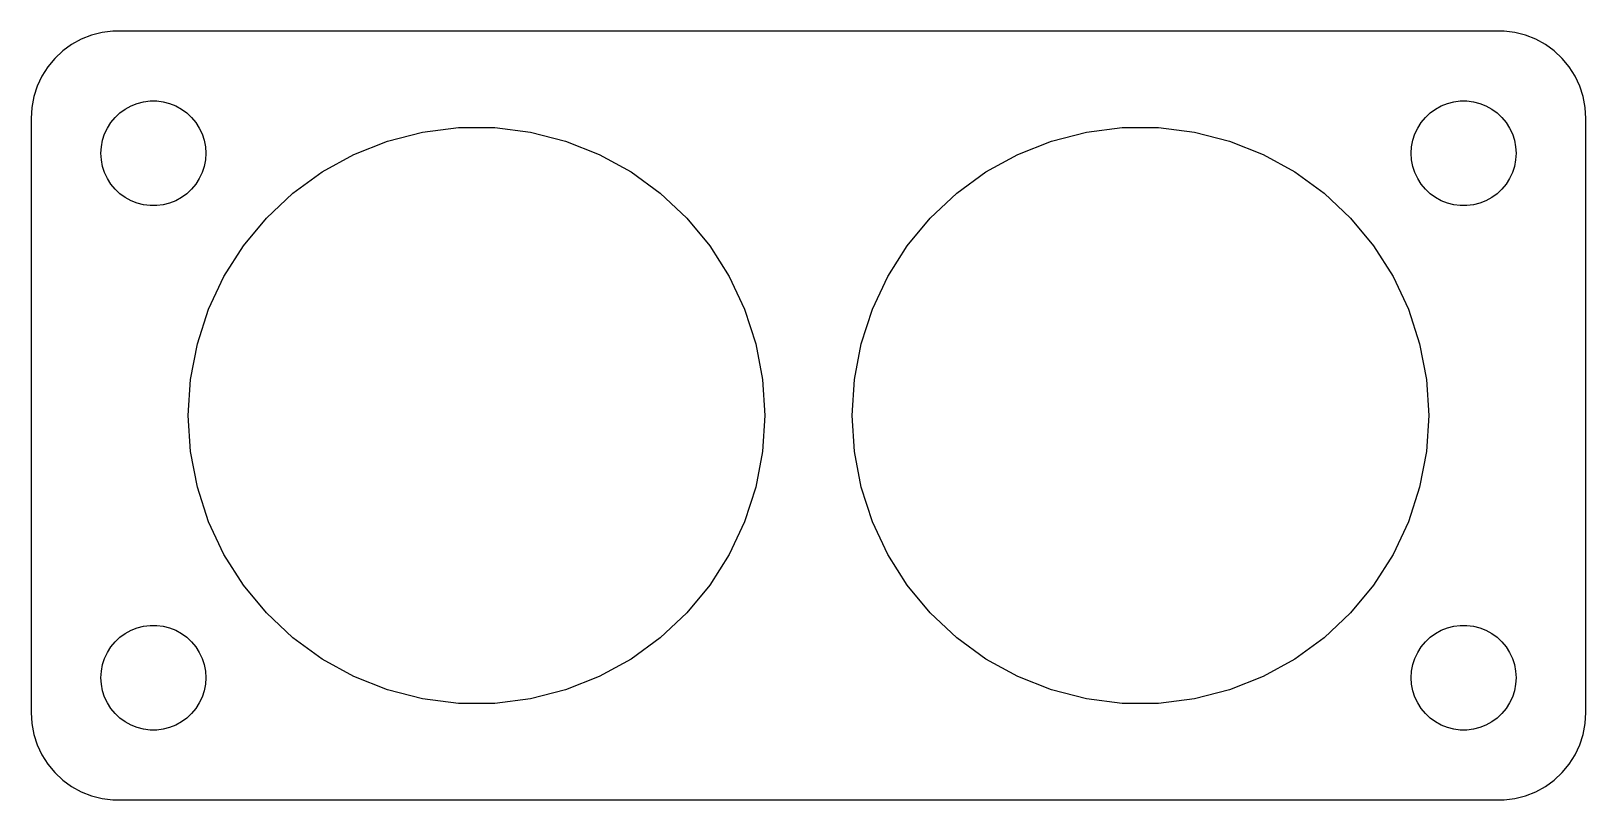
# Model space of a CAD drawing. Header units: metres. Extents: x -44.5 to 44.5, y -22 to 22.
import ezdxf

# ---------------------------------------------------------------- set-up
doc = ezdxf.new("R2010")
doc.units = ezdxf.units.M

msp = doc.modelspace()

# ---------------------------------------------------------------- linework, layer by layer
for p, q in [((-41.6289, 21.5241), (-42.1791, 21.2216)), ((-41.0451, 21.7553), (-41.6289, 21.5241)), ((-40.4369, 21.9114), (-41.0451, 21.7553)), ((-39.8139, 21.9901), (-40.4369, 21.9114)), ((39.8139, 21.9901), (-39.8139, 21.9901)), ((40.4369, 21.9114), (39.8139, 21.9901)), ((41.0451, 21.7553), (40.4369, 21.9114)), ((41.6289, 21.5241), (41.0451, 21.7553)), ((42.1791, 21.2216), (41.6289, 21.5241)), ((-42.6871, 20.8526), (-43.1448, 20.4227)), ((-42.1791, 21.2216), (-42.6871, 20.8526)), ((42.6871, 20.8526), (42.1791, 21.2216)), ((43.1448, 20.4227), (42.6871, 20.8526)), ((-43.5451, 19.9389), (-43.8815, 19.4088)), ((-43.1448, 20.4227), (-43.5451, 19.9389)), ((43.5451, 19.9389), (43.1448, 20.4227)), ((43.8815, 19.4088), (43.5451, 19.9389)), ((-44.1489, 18.8406), (-44.3429, 18.2434)), ((-43.8815, 19.4088), (-44.1489, 18.8406)), ((44.1489, 18.8406), (43.8815, 19.4088)), ((44.3429, 18.2434), (44.1489, 18.8406)), ((-44.3429, 18.2434), (-44.4606, 17.6267)), ((-38.7773, 17.7145), (-38.427, 17.8532)), ((-38.427, 17.8532), (-38.0621, 17.9469)), ((-38.0621, 17.9469), (-37.6884, 17.9941)), ((-37.6884, 17.9941), (-37.3116, 17.9941)), ((-37.3116, 17.9941), (-36.9379, 17.9469)), ((-36.9379, 17.9469), (-36.5729, 17.8532)), ((-36.5729, 17.8532), (-36.2227, 17.7145)), ((36.2227, 17.7145), (36.5729, 17.8532)), ((36.5729, 17.8532), (36.9379, 17.9469)), ((36.9379, 17.9469), (37.3116, 17.9941)), ((37.3116, 17.9941), (37.6884, 17.9941)), ((37.6884, 17.9941), (38.0621, 17.9469)), ((38.0621, 17.9469), (38.427, 17.8532)), ((38.427, 17.8532), (38.7773, 17.7145)), ((44.4606, 17.6267), (44.3429, 18.2434)), ((-44.4606, 17.6267), (-44.5, 17)), ((-44.5, 17), (-44.5, -17)), ((-39.927, 16.7634), (-39.6869, 17.0536)), ((-39.6869, 17.0536), (-39.4123, 17.3115)), ((-39.4123, 17.3115), (-39.1075, 17.533)), ((-39.1075, 17.533), (-38.7773, 17.7145)), ((-36.2227, 17.7145), (-35.8925, 17.533)), ((-35.8925, 17.533), (-35.5877, 17.3115)), ((-35.5877, 17.3115), (-35.3131, 17.0536)), ((-35.3131, 17.0536), (-35.0729, 16.7634)), ((35.0729, 16.7634), (35.3131, 17.0536)), ((35.3131, 17.0536), (35.5877, 17.3115)), ((35.5877, 17.3115), (35.8925, 17.533)), ((35.8925, 17.533), (36.2227, 17.7145)), ((38.7773, 17.7145), (39.1075, 17.533)), ((39.1075, 17.533), (39.4123, 17.3115)), ((39.4123, 17.3115), (39.6869, 17.0536)), ((39.6869, 17.0536), (39.927, 16.7634)), ((44.5, 17), (44.4606, 17.6267)), ((44.5, -17), (44.5, 17)), ((-40.4057, 15.7461), (-40.2893, 16.1044)), ((-40.2893, 16.1044), (-40.1289, 16.4453)), ((-40.1289, 16.4453), (-39.927, 16.7634)), ((-35.0729, 16.7634), (-34.8711, 16.4453)), ((-34.8711, 16.4453), (-34.7107, 16.1044)), ((-34.7107, 16.1044), (-34.5942, 15.7461)), ((-24.0988, 15.6924), (-22.0918, 16.2077)), ((-22.0918, 16.2077), (-20.036, 16.4674)), ((-20.036, 16.4674), (-17.9639, 16.4674)), ((-17.9639, 16.4674), (-15.9082, 16.2077)), ((-15.9082, 16.2077), (-13.9012, 15.6924)), ((13.9012, 15.6924), (15.9082, 16.2077)), ((15.9082, 16.2077), (17.9639, 16.4674)), ((17.9639, 16.4674), (20.036, 16.4674)), ((20.036, 16.4674), (22.0918, 16.2077)), ((22.0918, 16.2077), (24.0988, 15.6924)), ((34.5942, 15.7461), (34.7107, 16.1044)), ((34.7107, 16.1044), (34.8711, 16.4453)), ((34.8711, 16.4453), (35.0729, 16.7634)), ((39.927, 16.7634), (40.1289, 16.4453)), ((40.1289, 16.4453), (40.2893, 16.1044)), ((40.2893, 16.1044), (40.4057, 15.7461)), ((-40.5, 15), (-40.4763, 15.376)), ((-40.4763, 15.376), (-40.4057, 15.7461)), ((-34.5942, 15.7461), (-34.5237, 15.376)), ((-34.5237, 15.376), (-34.5, 15)), ((-26.0253, 14.9296), (-24.0988, 15.6924)), ((-13.9012, 15.6924), (-11.9746, 14.9296)), ((11.9746, 14.9296), (13.9012, 15.6924)), ((24.0988, 15.6924), (26.0253, 14.9296)), ((34.5, 15), (34.5237, 15.376)), ((34.5237, 15.376), (34.5942, 15.7461)), ((40.4057, 15.7461), (40.4763, 15.376)), ((40.4763, 15.376), (40.5, 15)), ((-40.4763, 14.624), (-40.5, 15)), ((-40.4057, 14.2539), (-40.4763, 14.624)), ((-40.2893, 13.8956), (-40.4057, 14.2539)), ((-34.5942, 14.2539), (-34.7107, 13.8956)), ((-34.5237, 14.624), (-34.5942, 14.2539)), ((-34.5, 15), (-34.5237, 14.624)), ((-27.8411, 13.9314), (-26.0253, 14.9296)), ((-11.9746, 14.9296), (-10.1588, 13.9314)), ((10.1588, 13.9314), (11.9746, 14.9296)), ((26.0253, 14.9296), (27.8411, 13.9314)), ((34.5237, 14.624), (34.5, 15)), ((34.5942, 14.2539), (34.5237, 14.624)), ((34.7107, 13.8956), (34.5942, 14.2539)), ((40.4057, 14.2539), (40.2893, 13.8956)), ((40.4763, 14.624), (40.4057, 14.2539)), ((40.5, 15), (40.4763, 14.624)), ((-40.1289, 13.5547), (-40.2893, 13.8956)), ((-39.927, 13.2366), (-40.1289, 13.5547)), ((-34.8711, 13.5547), (-35.0729, 13.2366)), ((-34.7107, 13.8956), (-34.8711, 13.5547)), ((-29.5175, 12.7135), (-27.8411, 13.9314)), ((-10.1588, 13.9314), (-8.4825, 12.7135)), ((8.4825, 12.7135), (10.1588, 13.9314)), ((27.8411, 13.9314), (29.5175, 12.7135)), ((34.8711, 13.5547), (34.7107, 13.8956)), ((35.0729, 13.2366), (34.8711, 13.5547)), ((40.1289, 13.5547), (39.927, 13.2366)), ((40.2893, 13.8956), (40.1289, 13.5547)), ((-39.6869, 12.9464), (-39.927, 13.2366)), ((-39.4123, 12.6884), (-39.6869, 12.9464)), ((-39.1075, 12.467), (-39.4123, 12.6884)), ((-38.7773, 12.2855), (-39.1075, 12.467)), ((-35.8925, 12.467), (-36.2227, 12.2855)), ((-35.5877, 12.6884), (-35.8925, 12.467)), ((-35.3131, 12.9464), (-35.5877, 12.6884)), ((-35.0729, 13.2366), (-35.3131, 12.9464)), ((-31.028, 11.295), (-29.5175, 12.7135)), ((-8.4825, 12.7135), (-6.97202, 11.295)), ((6.97202, 11.295), (8.4825, 12.7135)), ((29.5175, 12.7135), (31.028, 11.295)), ((35.3131, 12.9464), (35.0729, 13.2366)), ((35.5877, 12.6884), (35.3131, 12.9464)), ((35.8925, 12.467), (35.5877, 12.6884)), ((36.2227, 12.2855), (35.8925, 12.467)), ((39.1075, 12.467), (38.7773, 12.2855)), ((39.4123, 12.6884), (39.1075, 12.467)), ((39.6869, 12.9464), (39.4123, 12.6884)), ((39.927, 13.2366), (39.6869, 12.9464)), ((-38.427, 12.1468), (-38.7773, 12.2855)), ((-38.0621, 12.0531), (-38.427, 12.1468)), ((-37.6884, 12.0059), (-38.0621, 12.0531)), ((-37.3116, 12.0059), (-37.6884, 12.0059)), ((-36.9379, 12.0531), (-37.3116, 12.0059)), ((-36.5729, 12.1468), (-36.9379, 12.0531)), ((-36.2227, 12.2855), (-36.5729, 12.1468)), ((36.5729, 12.1468), (36.2227, 12.2855)), ((36.9379, 12.0531), (36.5729, 12.1468)), ((37.3116, 12.0059), (36.9379, 12.0531)), ((37.6884, 12.0059), (37.3116, 12.0059)), ((38.0621, 12.0531), (37.6884, 12.0059)), ((38.427, 12.1468), (38.0621, 12.0531)), ((38.7773, 12.2855), (38.427, 12.1468)), ((-32.3488, 9.69846), (-31.028, 11.295)), ((-6.97202, 11.295), (-5.65121, 9.69846)), ((5.65121, 9.69846), (6.97202, 11.295)), ((31.028, 11.295), (32.3488, 9.69846)), ((-33.4591, 7.94893), (-32.3488, 9.69846)), ((-5.65121, 9.69846), (-4.54094, 7.94893)), ((4.54094, 7.94893), (5.65121, 9.69846)), ((32.3488, 9.69846), (33.4591, 7.94893)), ((-34.3413, 6.07405), (-33.4591, 7.94893)), ((-4.54094, 7.94893), (-3.65868, 6.07405)), ((3.65868, 6.07405), (4.54094, 7.94893)), ((33.4591, 7.94893), (34.3413, 6.07405)), ((-34.9816, 4.10338), (-34.3413, 6.07405)), ((-3.65868, 6.07405), (-3.01837, 4.10338)), ((3.01837, 4.10338), (3.65868, 6.07405)), ((34.3413, 6.07405), (34.9816, 4.10338)), ((-35.3699, 2.06799), (-34.9816, 4.10338)), ((-3.01837, 4.10338), (-2.6301, 2.06799)), ((2.6301, 2.06799), (3.01837, 4.10338)), ((34.9816, 4.10338), (35.3699, 2.06799)), ((-35.5, 0), (-35.3699, 2.06799)), ((-2.6301, 2.06799), (-2.5, 0)), ((2.5, 0), (2.6301, 2.06799)), ((35.3699, 2.06799), (35.5, 0)), ((-35.3699, -2.06799), (-35.5, 0)), ((-2.5, 0), (-2.6301, -2.06799)), ((2.6301, -2.06799), (2.5, 0)), ((35.5, 0), (35.3699, -2.06799)), ((-34.9816, -4.10338), (-35.3699, -2.06799)), ((-2.6301, -2.06799), (-3.01837, -4.10338)), ((3.01837, -4.10338), (2.6301, -2.06799)), ((35.3699, -2.06799), (34.9816, -4.10338)), ((-34.3413, -6.07405), (-34.9816, -4.10338)), ((-3.01837, -4.10338), (-3.65868, -6.07405)), ((3.65868, -6.07405), (3.01837, -4.10338)), ((34.9816, -4.10338), (34.3413, -6.07405)), ((-33.4591, -7.94893), (-34.3413, -6.07405)), ((-3.65868, -6.07405), (-4.54094, -7.94893)), ((4.54094, -7.94893), (3.65868, -6.07405)), ((34.3413, -6.07405), (33.4591, -7.94893)), ((-32.3488, -9.69846), (-33.4591, -7.94893)), ((-4.54094, -7.94893), (-5.65121, -9.69846)), ((5.65121, -9.69846), (4.54094, -7.94893)), ((33.4591, -7.94893), (32.3488, -9.69846)), ((-31.028, -11.295), (-32.3488, -9.69846)), ((-5.65121, -9.69846), (-6.97202, -11.295)), ((6.97202, -11.295), (5.65121, -9.69846)), ((32.3488, -9.69846), (31.028, -11.295)), ((-29.5175, -12.7135), (-31.028, -11.295)), ((-6.97202, -11.295), (-8.4825, -12.7135)), ((8.4825, -12.7135), (6.97202, -11.295)), ((31.028, -11.295), (29.5175, -12.7135)), ((-39.1075, -12.467), (-38.7773, -12.2855)), ((-38.7773, -12.2855), (-38.427, -12.1468)), ((-38.427, -12.1468), (-38.0621, -12.0531)), ((-38.0621, -12.0531), (-37.6884, -12.0059)), ((-37.6884, -12.0059), (-37.3116, -12.0059)), ((-37.3116, -12.0059), (-36.9379, -12.0531)), ((-36.9379, -12.0531), (-36.5729, -12.1468)), ((-36.5729, -12.1468), (-36.2227, -12.2855)), ((-36.2227, -12.2855), (-35.8925, -12.467)), ((35.8925, -12.467), (36.2227, -12.2855)), ((36.2227, -12.2855), (36.5729, -12.1468)), ((36.5729, -12.1468), (36.9379, -12.0531)), ((36.9379, -12.0531), (37.3116, -12.0059)), ((37.3116, -12.0059), (37.6884, -12.0059)), ((37.6884, -12.0059), (38.0621, -12.0531)), ((38.0621, -12.0531), (38.427, -12.1468)), ((38.427, -12.1468), (38.7773, -12.2855)), ((38.7773, -12.2855), (39.1075, -12.467)), ((-40.1289, -13.5547), (-39.927, -13.2366)), ((-39.927, -13.2366), (-39.6869, -12.9464)), ((-39.6869, -12.9464), (-39.4123, -12.6884)), ((-39.4123, -12.6884), (-39.1075, -12.467)), ((-35.8925, -12.467), (-35.5877, -12.6884)), ((-35.5877, -12.6884), (-35.3131, -12.9464)), ((-35.3131, -12.9464), (-35.0729, -13.2366)), ((-35.0729, -13.2366), (-34.8711, -13.5547)), ((-27.8411, -13.9314), (-29.5175, -12.7135)), ((-8.4825, -12.7135), (-10.1588, -13.9314)), ((10.1588, -13.9314), (8.4825, -12.7135)), ((29.5175, -12.7135), (27.8411, -13.9314)), ((34.8711, -13.5547), (35.0729, -13.2366)), ((35.0729, -13.2366), (35.3131, -12.9464)), ((35.3131, -12.9464), (35.5877, -12.6884)), ((35.5877, -12.6884), (35.8925, -12.467)), ((39.1075, -12.467), (39.4123, -12.6884)), ((39.4123, -12.6884), (39.6869, -12.9464)), ((39.6869, -12.9464), (39.927, -13.2366)), ((39.927, -13.2366), (40.1289, -13.5547)), ((-40.4057, -14.2539), (-40.2893, -13.8956)), ((-40.2893, -13.8956), (-40.1289, -13.5547)), ((-34.8711, -13.5547), (-34.7107, -13.8956)), ((-34.7107, -13.8956), (-34.5942, -14.2539)), ((-26.0253, -14.9296), (-27.8411, -13.9314)), ((-10.1588, -13.9314), (-11.9746, -14.9296)), ((11.9746, -14.9296), (10.1588, -13.9314)), ((27.8411, -13.9314), (26.0253, -14.9296)), ((34.5942, -14.2539), (34.7107, -13.8956)), ((34.7107, -13.8956), (34.8711, -13.5547)), ((40.1289, -13.5547), (40.2893, -13.8956)), ((40.2893, -13.8956), (40.4057, -14.2539)), ((-40.5, -15), (-40.4763, -14.624)), ((-40.4763, -15.376), (-40.5, -15)), ((-40.4763, -14.624), (-40.4057, -14.2539)), ((-34.5942, -14.2539), (-34.5237, -14.624)), ((-34.5237, -14.624), (-34.5, -15)), ((-34.5, -15), (-34.5237, -15.376)), ((-24.0988, -15.6924), (-26.0253, -14.9296)), ((-11.9746, -14.9296), (-13.9012, -15.6924)), ((13.9012, -15.6924), (11.9746, -14.9296)), ((26.0253, -14.9296), (24.0988, -15.6924)), ((34.5, -15), (34.5237, -14.624)), ((34.5237, -15.376), (34.5, -15)), ((34.5237, -14.624), (34.5942, -14.2539)), ((40.4057, -14.2539), (40.4763, -14.624)), ((40.4763, -14.624), (40.5, -15)), ((40.5, -15), (40.4763, -15.376)), ((-40.4057, -15.7461), (-40.4763, -15.376)), ((-40.2893, -16.1044), (-40.4057, -15.7461)), ((-34.5942, -15.7461), (-34.7107, -16.1044)), ((-34.5237, -15.376), (-34.5942, -15.7461)), ((-22.0918, -16.2077), (-24.0988, -15.6924)), ((-13.9012, -15.6924), (-15.9082, -16.2077)), ((15.9082, -16.2077), (13.9012, -15.6924)), ((24.0988, -15.6924), (22.0918, -16.2077)), ((34.5942, -15.7461), (34.5237, -15.376)), ((34.7107, -16.1044), (34.5942, -15.7461)), ((40.4057, -15.7461), (40.2893, -16.1044)), ((40.4763, -15.376), (40.4057, -15.7461)), ((-40.1289, -16.4453), (-40.2893, -16.1044)), ((-39.927, -16.7634), (-40.1289, -16.4453)), ((-39.6869, -17.0536), (-39.927, -16.7634)), ((-35.0729, -16.7634), (-35.3131, -17.0536)), ((-34.8711, -16.4453), (-35.0729, -16.7634)), ((-34.7107, -16.1044), (-34.8711, -16.4453)), ((-20.036, -16.4674), (-22.0918, -16.2077)), ((-17.9639, -16.4674), (-20.036, -16.4674)), ((-15.9082, -16.2077), (-17.9639, -16.4674)), ((17.9639, -16.4674), (15.9082, -16.2077)), ((20.036, -16.4674), (17.9639, -16.4674)), ((22.0918, -16.2077), (20.036, -16.4674)), ((34.8711, -16.4453), (34.7107, -16.1044)), ((35.0729, -16.7634), (34.8711, -16.4453)), ((35.3131, -17.0536), (35.0729, -16.7634)), ((39.927, -16.7634), (39.6869, -17.0536)), ((40.1289, -16.4453), (39.927, -16.7634)), ((40.2893, -16.1044), (40.1289, -16.4453)), ((-44.5, -17), (-44.4606, -17.6267)), ((-44.4606, -17.6267), (-44.3429, -18.2434)), ((-39.4123, -17.3115), (-39.6869, -17.0536)), ((-39.1075, -17.533), (-39.4123, -17.3115)), ((-38.7773, -17.7145), (-39.1075, -17.533)), ((-38.427, -17.8532), (-38.7773, -17.7145)), ((-36.2227, -17.7145), (-36.5729, -17.8532)), ((-35.8925, -17.533), (-36.2227, -17.7145)), ((-35.5877, -17.3115), (-35.8925, -17.533)), ((-35.3131, -17.0536), (-35.5877, -17.3115)), ((35.5877, -17.3115), (35.3131, -17.0536)), ((35.8925, -17.533), (35.5877, -17.3115)), ((36.2227, -17.7145), (35.8925, -17.533)), ((36.5729, -17.8532), (36.2227, -17.7145)), ((38.7773, -17.7145), (38.427, -17.8532)), ((39.1075, -17.533), (38.7773, -17.7145)), ((39.4123, -17.3115), (39.1075, -17.533)), ((39.6869, -17.0536), (39.4123, -17.3115)), ((44.3429, -18.2434), (44.4606, -17.6267)), ((44.4606, -17.6267), (44.5, -17)), ((-44.3429, -18.2434), (-44.1489, -18.8406)), ((-38.0621, -17.9469), (-38.427, -17.8532)), ((-37.6884, -17.9941), (-38.0621, -17.9469)), ((-37.3116, -17.9941), (-37.6884, -17.9941)), ((-36.9379, -17.9469), (-37.3116, -17.9941)), ((-36.5729, -17.8532), (-36.9379, -17.9469)), ((36.9379, -17.9469), (36.5729, -17.8532)), ((37.3116, -17.9941), (36.9379, -17.9469)), ((37.6884, -17.9941), (37.3116, -17.9941)), ((38.0621, -17.9469), (37.6884, -17.9941)), ((38.427, -17.8532), (38.0621, -17.9469)), ((44.1489, -18.8406), (44.3429, -18.2434)), ((-44.1489, -18.8406), (-43.8815, -19.4088)), ((-43.8815, -19.4088), (-43.5451, -19.9389)), ((43.5451, -19.9389), (43.8815, -19.4088)), ((43.8815, -19.4088), (44.1489, -18.8406)), ((-43.5451, -19.9389), (-43.1448, -20.4227)), ((-43.1448, -20.4227), (-42.6871, -20.8526)), ((42.6871, -20.8526), (43.1448, -20.4227)), ((43.1448, -20.4227), (43.5451, -19.9389)), ((-42.6871, -20.8526), (-42.1791, -21.2216)), ((-42.1791, -21.2216), (-41.6289, -21.5241)), ((41.6289, -21.5241), (42.1791, -21.2216)), ((42.1791, -21.2216), (42.6871, -20.8526)), ((-41.6289, -21.5241), (-41.0451, -21.7553)), ((-41.0451, -21.7553), (-40.4369, -21.9114)), ((-40.4369, -21.9114), (-39.8139, -21.9901)), ((-39.8139, -21.9901), (39.8139, -21.9901)), ((39.8139, -21.9901), (40.4369, -21.9114)), ((40.4369, -21.9114), (41.0451, -21.7553)), ((41.0451, -21.7553), (41.6289, -21.5241))]:
    msp.add_line(p, q)

doc.saveas('drawing.dxf')
